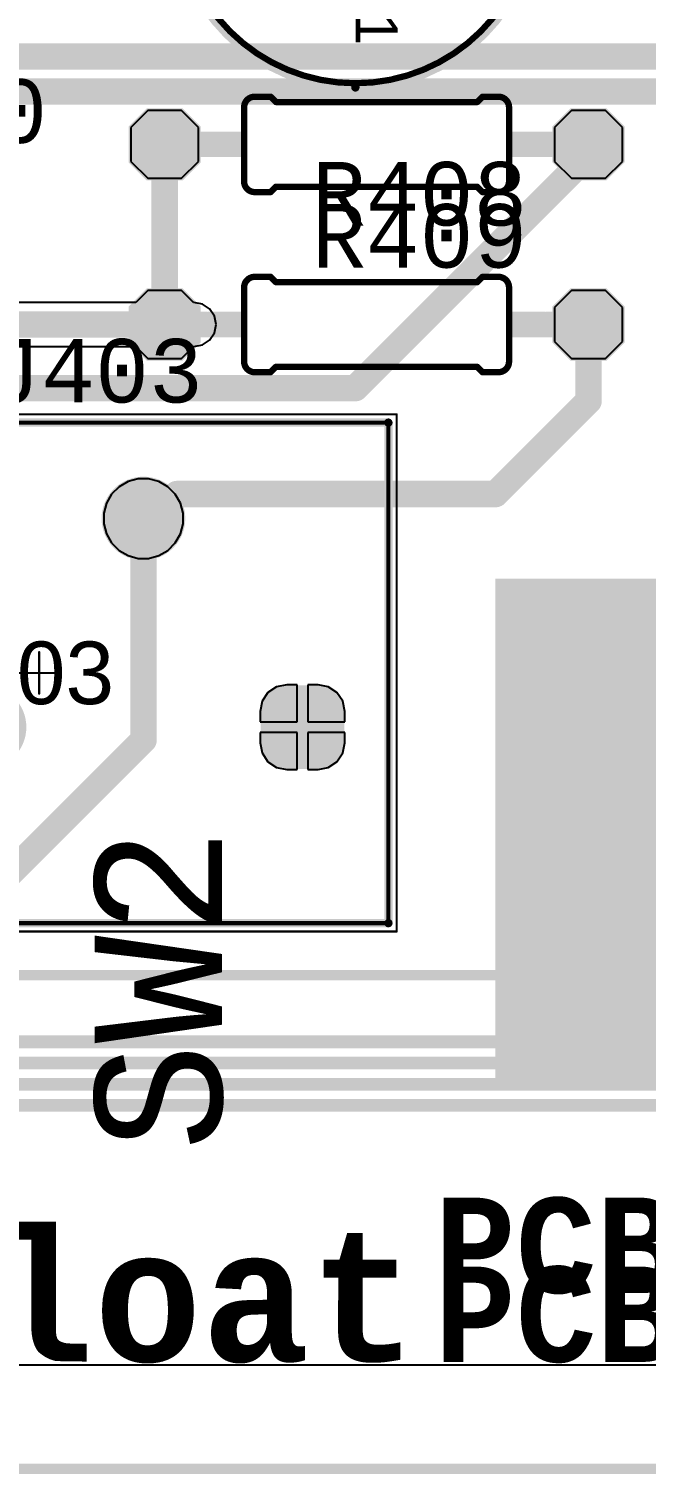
# Model space of a CAD drawing. Header units: inches. Extents: x -0.01 to 8.25, y -0.01 to 4.91.
# Drawn here: x 5.492 to 6.074, y -0.005 to 1.359 of the extents above; entities that cross this region are included whole.
import ezdxf

# ---------------------------------------------------------------- set-up
doc = ezdxf.new("R2010")
doc.units = ezdxf.units.IN
doc.header["$MEASUREMENT"] = 0
for name, color, linetype in [('Board', 6, 'Continuous'), ('Bottom Courtyard', 56, 'Continuous'), ('Bottom Layer', 5, 'Continuous'), ('Bottom Solder', 6, 'Continuous'), ('Multi-Layer', 9, 'Continuous'), ('Pad Holes', 156, 'Continuous'), ('Top 3D Body', 56, 'Continuous'), ('Top Assembly', 56, 'Continuous'), ('Top Component Center', 56, 'Continuous'), ('Top Component Outline', 56, 'Continuous'), ('Top Courtyard', 56, 'Continuous'), ('Top Designator', 56, 'Continuous'), ('Top Layer', 1, 'Continuous'), ('Top Overlay', 2, 'Continuous'), ('Top Solder', 216, 'Continuous')]:
    doc.layers.add(name, color=color, linetype=linetype)
doc.styles.add('Arial', font='', dxfattribs={"height": 0.2})
doc.styles.add('Consolas', font='', dxfattribs={"height": 0.2})
doc.styles.add('Consolas_Bold', font='', dxfattribs={"height": 0.2})
doc.styles.get('Arial').set_extended_font_data('Arial')
doc.styles.get('Consolas').set_extended_font_data('Consolas')
doc.styles.get('Consolas_Bold').set_extended_font_data('Consolas', bold=True)

# ---------------------------------------------------------------- blocks, each defined once
blk = doc.blocks.new('0207_10___C______16')
at = {"layer": 'Bottom Layer'}
for points in [[(-0.188, 0.024), (-0.212, 0.024), (-0.224, 0.012), (-0.224, -0.012), (-0.212, -0.024), (-0.188, -0.024), (-0.176, -0.012), (-0.176, 0.012)], [(0.212, 0.024), (0.188, 0.024), (0.176, 0.012), (0.176, -0.012), (0.188, -0.024), (0.212, -0.024), (0.224, -0.012), (0.224, 0.012)]]:
    blk.add_hatch(color=5, dxfattribs=at).paths.add_polyline_path(points)
at = {"layer": 'Bottom Solder'}
for points in [[(-0.183, 0.034), (-0.217, 0.034), (-0.234, 0.017), (-0.234, -0.017), (-0.217, -0.034), (-0.183, -0.034), (-0.166, -0.017), (-0.166, 0.017)], [(0.217, 0.034), (0.183, 0.034), (0.166, 0.017), (0.166, -0.017), (0.183, -0.034), (0.217, -0.034), (0.234, -0.017), (0.234, 0.017)]]:
    blk.add_hatch(color=6, dxfattribs=at).paths.add_polyline_path(points)
at = {"layer": 'Multi-Layer'}
for points in [[(-0.188, 0.024), (-0.212, 0.024), (-0.224, 0.012), (-0.224, -0.012), (-0.212, -0.024), (-0.188, -0.024), (-0.176, -0.012), (-0.176, 0.012)], [(0.212, 0.024), (0.188, 0.024), (0.176, 0.012), (0.176, -0.012), (0.188, -0.024), (0.212, -0.024), (0.224, -0.012), (0.224, 0.012)]]:
    blk.add_hatch(color=9, dxfattribs=at).paths.add_polyline_path(points)
at = {"layer": 'Pad Holes'}
h = blk.add_hatch(color=7, dxfattribs=at)
edge = h.paths.add_edge_path()
edge.add_arc((-0.2, 0), 0.016, 0, 360)
h = blk.add_hatch(color=7, dxfattribs=at)
edge = h.paths.add_edge_path()
edge.add_arc((0.2, 0), 0.016, 0, 360)
at = {"layer": 'Top Layer'}
for points in [[(-0.188, 0.024), (-0.212, 0.024), (-0.224, 0.012), (-0.224, -0.012), (-0.212, -0.024), (-0.188, -0.024), (-0.176, -0.012), (-0.176, 0.012)], [(0.212, 0.024), (0.188, 0.024), (0.176, 0.012), (0.176, -0.012), (0.188, -0.024), (0.212, -0.024), (0.224, -0.012), (0.224, 0.012)]]:
    blk.add_hatch(color=1, dxfattribs=at).paths.add_polyline_path(points)
at = {"layer": 'Top Overlay'}
for points in [[(-0.159, -0.012), (-0.125, -0.012), (-0.125, 0.012), (-0.159, 0.012)], [(0.125, -0.012), (0.159, -0.012), (0.159, 0.012), (0.125, 0.012)]]:
    blk.add_hatch(color=2, dxfattribs=at).paths.add_polyline_path(points)
at = {"layer": 'Top Solder'}
for points in [[(-0.183, 0.034), (-0.217, 0.034), (-0.234, 0.017), (-0.234, -0.017), (-0.217, -0.034), (-0.183, -0.034), (-0.166, -0.017), (-0.166, 0.017)], [(0.217, 0.034), (0.183, 0.034), (0.166, 0.017), (0.166, -0.017), (0.183, -0.034), (0.217, -0.034), (0.234, -0.017), (0.234, 0.017)]]:
    blk.add_hatch(color=216, dxfattribs=at).paths.add_polyline_path(points)
at = {"layer": 'Bottom Courtyard'}
for points in [[(-0.16, 0, 0.024, 0.024, 0), (-0.2, 0, 0.024, 0.024, 0)], [(0.2, 0, 0.024, 0.024, 0), (0.16, 0, 0.024, 0.024, 0)]]:
    blk.add_lwpolyline(points, format="xyseb", dxfattribs=at)
for points in [[(-0.206, 0, 0.012, 0.012, 1), (-0.194, 0, 0.012, 0.012, 1)], [(-0.166, 0, 0.012, 0.012, 1), (-0.154, 0, 0.012, 0.012, 1)], [(0.154, 0, 0.012, 0.012, 1), (0.166, 0, 0.012, 0.012, 1)], [(0.194, 0, 0.012, 0.012, 1), (0.206, 0, 0.012, 0.012, 1)]]:
    blk.add_lwpolyline(points, format="xyseb", close=True, dxfattribs=at)
at = {"layer": 'Top Overlay'}
for points in [[(-0.125, 0.035, 0.006, 0.006, -0.414214), (-0.115, 0.045, 0.006, 0.006, 0)], [(-0.1, 0.045, 0.006, 0.006, 0), (-0.115, 0.045, 0.006, 0.006, 0)], [(-0.095, 0.04, 0.006, 0.006, 0), (-0.1, 0.045, 0.006, 0.006, 0)], [(0.095, 0.04, 0.006, 0.006, 0), (-0.095, 0.04, 0.006, 0.006, 0)], [(0.1, 0.045, 0.006, 0.006, 0), (0.095, 0.04, 0.006, 0.006, 0)], [(0.115, 0.045, 0.006, 0.006, 0), (0.1, 0.045, 0.006, 0.006, 0)], [(0.115, 0.045, 0.006, 0.006, -0.414214), (0.125, 0.035, 0.006, 0.006, 0)], [(-0.125, 0.035, 0.006, 0.006, 0), (-0.125, -0.035, 0.006, 0.006, 0)], [(0.125, 0.035, 0.006, 0.006, 0), (0.125, -0.035, 0.006, 0.006, 0)], [(-0.115, -0.045, 0.006, 0.006, -0.414214), (-0.125, -0.035, 0.006, 0.006, 0)], [(-0.095, -0.04, 0.006, 0.006, 0), (-0.1, -0.045, 0.006, 0.006, 0)], [(0.095, -0.04, 0.006, 0.006, 0), (-0.095, -0.04, 0.006, 0.006, 0)], [(0.1, -0.045, 0.006, 0.006, 0), (0.095, -0.04, 0.006, 0.006, 0)], [(0.125, -0.035, 0.006, 0.006, -0.414214), (0.115, -0.045, 0.006, 0.006, 0)], [(-0.1, -0.045, 0.006, 0.006, 0), (-0.115, -0.045, 0.006, 0.006, 0)], [(0.115, -0.045, 0.006, 0.006, 0), (0.1, -0.045, 0.006, 0.006, 0)]]:
    blk.add_lwpolyline(points, format="xyseb", dxfattribs=at)
for points in [[(-0.1165, 0.045, 0.003, 0.003, 1), (-0.1135, 0.045, 0.003, 0.003, 1)], [(-0.1165, 0.045, 0.003, 0.003, 1), (-0.1135, 0.045, 0.003, 0.003, 1)], [(-0.1015, 0.045, 0.003, 0.003, 1), (-0.0985, 0.045, 0.003, 0.003, 1)], [(-0.1015, 0.045, 0.003, 0.003, 1), (-0.0985, 0.045, 0.003, 0.003, 1)], [(-0.0965, 0.04, 0.003, 0.003, 1), (-0.0935, 0.04, 0.003, 0.003, 1)], [(-0.0965, 0.04, 0.003, 0.003, 1), (-0.0935, 0.04, 0.003, 0.003, 1)], [(0.0935, 0.04, 0.003, 0.003, 1), (0.0965, 0.04, 0.003, 0.003, 1)], [(0.0935, 0.04, 0.003, 0.003, 1), (0.0965, 0.04, 0.003, 0.003, 1)], [(0.0985, 0.045, 0.003, 0.003, 1), (0.1015, 0.045, 0.003, 0.003, 1)], [(0.0985, 0.045, 0.003, 0.003, 1), (0.1015, 0.045, 0.003, 0.003, 1)], [(0.1135, 0.045, 0.003, 0.003, 1), (0.1165, 0.045, 0.003, 0.003, 1)], [(0.1135, 0.045, 0.003, 0.003, 1), (0.1165, 0.045, 0.003, 0.003, 1)], [(-0.1265, 0.035, 0.003, 0.003, 1), (-0.1235, 0.035, 0.003, 0.003, 1)], [(-0.1265, 0.035, 0.003, 0.003, 1), (-0.1235, 0.035, 0.003, 0.003, 1)], [(0.1235, 0.035, 0.003, 0.003, 1), (0.1265, 0.035, 0.003, 0.003, 1)], [(0.1235, 0.035, 0.003, 0.003, 1), (0.1265, 0.035, 0.003, 0.003, 1)], [(-0.1265, -0.035, 0.003, 0.003, 1), (-0.1235, -0.035, 0.003, 0.003, 1)], [(-0.1265, -0.035, 0.003, 0.003, 1), (-0.1235, -0.035, 0.003, 0.003, 1)], [(-0.0965, -0.04, 0.003, 0.003, 1), (-0.0935, -0.04, 0.003, 0.003, 1)], [(-0.0965, -0.04, 0.003, 0.003, 1), (-0.0935, -0.04, 0.003, 0.003, 1)], [(0.0935, -0.04, 0.003, 0.003, 1), (0.0965, -0.04, 0.003, 0.003, 1)], [(0.0935, -0.04, 0.003, 0.003, 1), (0.0965, -0.04, 0.003, 0.003, 1)], [(0.1235, -0.035, 0.003, 0.003, 1), (0.1265, -0.035, 0.003, 0.003, 1)], [(0.1235, -0.035, 0.003, 0.003, 1), (0.1265, -0.035, 0.003, 0.003, 1)], [(-0.1165, -0.045, 0.003, 0.003, 1), (-0.1135, -0.045, 0.003, 0.003, 1)], [(-0.1165, -0.045, 0.003, 0.003, 1), (-0.1135, -0.045, 0.003, 0.003, 1)], [(-0.1015, -0.045, 0.003, 0.003, 1), (-0.0985, -0.045, 0.003, 0.003, 1)], [(-0.1015, -0.045, 0.003, 0.003, 1), (-0.0985, -0.045, 0.003, 0.003, 1)], [(0.0985, -0.045, 0.003, 0.003, 1), (0.1015, -0.045, 0.003, 0.003, 1)], [(0.0985, -0.045, 0.003, 0.003, 1), (0.1015, -0.045, 0.003, 0.003, 1)], [(0.1135, -0.045, 0.003, 0.003, 1), (0.1165, -0.045, 0.003, 0.003, 1)], [(0.1135, -0.045, 0.003, 0.003, 1), (0.1165, -0.045, 0.003, 0.003, 1)]]:
    blk.add_lwpolyline(points, format="xyseb", close=True, dxfattribs=at)
blk = doc.blocks.new('0207_10___C______17')
at = {"layer": 'Bottom Layer'}
for points in [[(-0.188, 0.024), (-0.212, 0.024), (-0.224, 0.012), (-0.224, -0.012), (-0.212, -0.024), (-0.188, -0.024), (-0.176, -0.012), (-0.176, 0.012)], [(0.212, 0.024), (0.188, 0.024), (0.176, 0.012), (0.176, -0.012), (0.188, -0.024), (0.212, -0.024), (0.224, -0.012), (0.224, 0.012)]]:
    blk.add_hatch(color=5, dxfattribs=at).paths.add_polyline_path(points)
at = {"layer": 'Bottom Solder'}
for points in [[(-0.183, 0.034), (-0.217, 0.034), (-0.234, 0.017), (-0.234, -0.017), (-0.217, -0.034), (-0.183, -0.034), (-0.166, -0.017), (-0.166, 0.017)], [(0.217, 0.034), (0.183, 0.034), (0.166, 0.017), (0.166, -0.017), (0.183, -0.034), (0.217, -0.034), (0.234, -0.017), (0.234, 0.017)]]:
    blk.add_hatch(color=6, dxfattribs=at).paths.add_polyline_path(points)
at = {"layer": 'Multi-Layer'}
for points in [[(-0.188, 0.024), (-0.212, 0.024), (-0.224, 0.012), (-0.224, -0.012), (-0.212, -0.024), (-0.188, -0.024), (-0.176, -0.012), (-0.176, 0.012)], [(0.212, 0.024), (0.188, 0.024), (0.176, 0.012), (0.176, -0.012), (0.188, -0.024), (0.212, -0.024), (0.224, -0.012), (0.224, 0.012)]]:
    blk.add_hatch(color=9, dxfattribs=at).paths.add_polyline_path(points)
at = {"layer": 'Pad Holes'}
h = blk.add_hatch(color=7, dxfattribs=at)
edge = h.paths.add_edge_path()
edge.add_arc((-0.2, 0), 0.016, 0, 360)
h = blk.add_hatch(color=7, dxfattribs=at)
edge = h.paths.add_edge_path()
edge.add_arc((0.2, 0), 0.016, 0, 360)
at = {"layer": 'Top Layer'}
for points in [[(-0.188, 0.024), (-0.212, 0.024), (-0.224, 0.012), (-0.224, -0.012), (-0.212, -0.024), (-0.188, -0.024), (-0.176, -0.012), (-0.176, 0.012)], [(0.212, 0.024), (0.188, 0.024), (0.176, 0.012), (0.176, -0.012), (0.188, -0.024), (0.212, -0.024), (0.224, -0.012), (0.224, 0.012)]]:
    blk.add_hatch(color=1, dxfattribs=at).paths.add_polyline_path(points)
at = {"layer": 'Top Overlay'}
for points in [[(-0.159005, -0.012), (-0.125005, -0.012), (-0.125005, 0.012), (-0.159005, 0.012)], [(0.124995, -0.012), (0.158995, -0.012), (0.158995, 0.012), (0.124995, 0.012)]]:
    blk.add_hatch(color=2, dxfattribs=at).paths.add_polyline_path(points)
at = {"layer": 'Top Solder'}
for points in [[(-0.183, 0.034), (-0.217, 0.034), (-0.234, 0.017), (-0.234, -0.017), (-0.217, -0.034), (-0.183, -0.034), (-0.166, -0.017), (-0.166, 0.017)], [(0.217, 0.034), (0.183, 0.034), (0.166, 0.017), (0.166, -0.017), (0.183, -0.034), (0.217, -0.034), (0.234, -0.017), (0.234, 0.017)]]:
    blk.add_hatch(color=216, dxfattribs=at).paths.add_polyline_path(points)
at = {"layer": 'Bottom Courtyard'}
for points in [[(-0.16, 0, 0.024, 0.024, 0), (-0.2, 0, 0.024, 0.024, 0)], [(0.2, 0, 0.024, 0.024, 0), (0.16, 0, 0.024, 0.024, 0)]]:
    blk.add_lwpolyline(points, format="xyseb", dxfattribs=at)
for points in [[(-0.206, 0, 0.012, 0.012, 1), (-0.194, 0, 0.012, 0.012, 1)], [(-0.166, 0, 0.012, 0.012, 1), (-0.154, 0, 0.012, 0.012, 1)], [(0.154, 0, 0.012, 0.012, 1), (0.166, 0, 0.012, 0.012, 1)], [(0.194, 0, 0.012, 0.012, 1), (0.206, 0, 0.012, 0.012, 1)]]:
    blk.add_lwpolyline(points, format="xyseb", close=True, dxfattribs=at)
at = {"layer": 'Top Overlay'}
for points in [[(-0.125, 0.035, 0.006, 0.006, -0.41421356), (-0.115, 0.045, 0.006, 0.006, 0)], [(-0.1, 0.045, 0.006, 0.006, 0), (-0.115, 0.045, 0.006, 0.006, 0)], [(-0.095, 0.04, 0.006, 0.006, 0), (-0.1, 0.045, 0.006, 0.006, 0)], [(0.095, 0.04, 0.006, 0.006, 0), (-0.095, 0.04, 0.006, 0.006, 0)], [(0.1, 0.045, 0.006, 0.006, 0), (0.095, 0.04, 0.006, 0.006, 0)], [(0.115, 0.045, 0.006, 0.006, 0), (0.1, 0.045, 0.006, 0.006, 0)], [(0.115, 0.045, 0.006, 0.006, -0.41421356), (0.125, 0.035, 0.006, 0.006, 0)], [(-0.125, 0.035, 0.006, 0.006, 0), (-0.125, -0.035, 0.006, 0.006, 0)], [(0.125, 0.035, 0.006, 0.006, 0), (0.125, -0.035, 0.006, 0.006, 0)], [(-0.115, -0.045, 0.006, 0.006, -0.41421356), (-0.125, -0.035, 0.006, 0.006, 0)], [(-0.095, -0.04, 0.006, 0.006, 0), (-0.1, -0.045, 0.006, 0.006, 0)], [(0.095, -0.04, 0.006, 0.006, 0), (-0.095, -0.04, 0.006, 0.006, 0)], [(0.1, -0.045, 0.006, 0.006, 0), (0.095, -0.04, 0.006, 0.006, 0)], [(0.125, -0.035, 0.006, 0.006, -0.41421356), (0.115, -0.045, 0.006, 0.006, 0)], [(-0.1, -0.045, 0.006, 0.006, 0), (-0.115, -0.045, 0.006, 0.006, 0)], [(0.115, -0.045, 0.006, 0.006, 0), (0.1, -0.045, 0.006, 0.006, 0)]]:
    blk.add_lwpolyline(points, format="xyseb", dxfattribs=at)
for points in [[(-0.1165, 0.045, 0.003, 0.003, 1), (-0.1135, 0.045, 0.003, 0.003, 1)], [(-0.1165, 0.045, 0.003, 0.003, 1), (-0.1135, 0.045, 0.003, 0.003, 1)], [(-0.1015, 0.045, 0.003, 0.003, 1), (-0.0985, 0.045, 0.003, 0.003, 1)], [(-0.1015, 0.045, 0.003, 0.003, 1), (-0.0985, 0.045, 0.003, 0.003, 1)], [(-0.0965, 0.04, 0.003, 0.003, 1), (-0.0935, 0.04, 0.003, 0.003, 1)], [(-0.0965, 0.04, 0.003, 0.003, 1), (-0.0935, 0.04, 0.003, 0.003, 1)], [(0.0935, 0.04, 0.003, 0.003, 1), (0.0965, 0.04, 0.003, 0.003, 1)], [(0.0935, 0.04, 0.003, 0.003, 1), (0.0965, 0.04, 0.003, 0.003, 1)], [(0.0985, 0.045, 0.003, 0.003, 1), (0.1015, 0.045, 0.003, 0.003, 1)], [(0.0985, 0.045, 0.003, 0.003, 1), (0.1015, 0.045, 0.003, 0.003, 1)], [(0.1135, 0.045, 0.003, 0.003, 1), (0.1165, 0.045, 0.003, 0.003, 1)], [(0.1135, 0.045, 0.003, 0.003, 1), (0.1165, 0.045, 0.003, 0.003, 1)], [(-0.1265, 0.035, 0.003, 0.003, 1), (-0.1235, 0.035, 0.003, 0.003, 1)], [(-0.1265, 0.035, 0.003, 0.003, 1), (-0.1235, 0.035, 0.003, 0.003, 1)], [(0.1235, 0.035, 0.003, 0.003, 1), (0.1265, 0.035, 0.003, 0.003, 1)], [(0.1235, 0.035, 0.003, 0.003, 1), (0.1265, 0.035, 0.003, 0.003, 1)], [(-0.1265, -0.035, 0.003, 0.003, 1), (-0.1235, -0.035, 0.003, 0.003, 1)], [(-0.1265, -0.035, 0.003, 0.003, 1), (-0.1235, -0.035, 0.003, 0.003, 1)], [(-0.0965, -0.04, 0.003, 0.003, 1), (-0.0935, -0.04, 0.003, 0.003, 1)], [(-0.0965, -0.04, 0.003, 0.003, 1), (-0.0935, -0.04, 0.003, 0.003, 1)], [(0.0935, -0.04, 0.003, 0.003, 1), (0.0965, -0.04, 0.003, 0.003, 1)], [(0.0935, -0.04, 0.003, 0.003, 1), (0.0965, -0.04, 0.003, 0.003, 1)], [(0.1235, -0.035, 0.003, 0.003, 1), (0.1265, -0.035, 0.003, 0.003, 1)], [(0.1235, -0.035, 0.003, 0.003, 1), (0.1265, -0.035, 0.003, 0.003, 1)], [(-0.1165, -0.045, 0.003, 0.003, 1), (-0.1135, -0.045, 0.003, 0.003, 1)], [(-0.1165, -0.045, 0.003, 0.003, 1), (-0.1135, -0.045, 0.003, 0.003, 1)], [(-0.1015, -0.045, 0.003, 0.003, 1), (-0.0985, -0.045, 0.003, 0.003, 1)], [(-0.1015, -0.045, 0.003, 0.003, 1), (-0.0985, -0.045, 0.003, 0.003, 1)], [(0.0985, -0.045, 0.003, 0.003, 1), (0.1015, -0.045, 0.003, 0.003, 1)], [(0.0985, -0.045, 0.003, 0.003, 1), (0.1015, -0.045, 0.003, 0.003, 1)], [(0.1135, -0.045, 0.003, 0.003, 1), (0.1165, -0.045, 0.003, 0.003, 1)], [(0.1135, -0.045, 0.003, 0.003, 1), (0.1165, -0.045, 0.003, 0.003, 1)]]:
    blk.add_lwpolyline(points, format="xyseb", close=True, dxfattribs=at)
blk = doc.blocks.new('691412320004_18')
at = {"layer": 'Bottom Layer'}
h = blk.add_hatch(color=5, dxfattribs=at)
edge = h.paths.add_edge_path()
edge.add_arc((-0.2016, 0.1457), 0.0295, 0, 360)
h = blk.add_hatch(color=5, dxfattribs=at)
edge = h.paths.add_edge_path()
edge.add_arc((0.0984, 0.1457), 0.0295, 0, 360)
h = blk.add_hatch(color=5, dxfattribs=at)
edge = h.paths.add_edge_path()
edge.add_arc((-0.0516, -0.0512), 0.0295, 0, 360)
h = blk.add_hatch(color=5, dxfattribs=at)
edge = h.paths.add_edge_path()
edge.add_arc((0.2337, -0.0364), 0.0148, 90, 180)
edge.add_line((0.2189, -0.0364), (0.2189, -0.0659))
edge.add_arc((0.2337, -0.0659), 0.0148, 180, 270)
edge.add_line((0.2337, -0.0807), (0.2632, -0.0807))
edge.add_arc((0.2632, -0.0659), 0.0148, 270, 360)
edge.add_line((0.278, -0.0659), (0.278, -0.0364))
edge.add_arc((0.2632, -0.0364), 0.0148, 0, 90)
edge.add_line((0.2632, -0.0217), (0.2337, -0.0217))
at = {"layer": 'Bottom Solder'}
h = blk.add_hatch(color=6, dxfattribs=at)
edge = h.paths.add_edge_path()
edge.add_arc((-0.2016, 0.1457), 0.0395, 0, 360)
h = blk.add_hatch(color=6, dxfattribs=at)
edge = h.paths.add_edge_path()
edge.add_arc((0.0984, 0.1457), 0.0395, 0, 360)
h = blk.add_hatch(color=6, dxfattribs=at)
edge = h.paths.add_edge_path()
edge.add_arc((-0.0516, -0.0512), 0.0395, 0, 360)
h = blk.add_hatch(color=6, dxfattribs=at)
edge = h.paths.add_edge_path()
edge.add_arc((0.2337, -0.0364), 0.0248, 90, 180)
edge.add_line((0.2089, -0.0364), (0.2089, -0.0659))
edge.add_arc((0.2337, -0.0659), 0.0248, 180, 270)
edge.add_line((0.2337, -0.0907), (0.2632, -0.0907))
edge.add_arc((0.2632, -0.0659), 0.0248, 270, 360)
edge.add_line((0.288, -0.0659), (0.288, -0.0364))
edge.add_arc((0.2632, -0.0364), 0.0248, 0, 90)
edge.add_line((0.2632, -0.0117), (0.2337, -0.0117))
at = {"layer": 'Multi-Layer'}
h = blk.add_hatch(color=9, dxfattribs=at)
edge = h.paths.add_edge_path()
edge.add_arc((-0.2016, 0.1457), 0.0295, 0, 360)
h = blk.add_hatch(color=9, dxfattribs=at)
edge = h.paths.add_edge_path()
edge.add_arc((0.0984, 0.1457), 0.0295, 0, 360)
h = blk.add_hatch(color=9, dxfattribs=at)
edge = h.paths.add_edge_path()
edge.add_arc((-0.0516, -0.0512), 0.0295, 0, 360)
h = blk.add_hatch(color=9, dxfattribs=at)
edge = h.paths.add_edge_path()
edge.add_arc((0.2337, -0.0364), 0.0148, 90, 180)
edge.add_line((0.2189, -0.0364), (0.2189, -0.0659))
edge.add_arc((0.2337, -0.0659), 0.0148, 180, 270)
edge.add_line((0.2337, -0.0807), (0.2632, -0.0807))
edge.add_arc((0.2632, -0.0659), 0.0148, 270, 360)
edge.add_line((0.278, -0.0659), (0.278, -0.0364))
edge.add_arc((0.2632, -0.0364), 0.0148, 0, 90)
edge.add_line((0.2632, -0.0217), (0.2337, -0.0217))
at = {"layer": 'Pad Holes'}
h = blk.add_hatch(color=7, dxfattribs=at)
edge = h.paths.add_edge_path()
edge.add_arc((-0.2016, 0.1457), 0.0197, 0, 360)
h = blk.add_hatch(color=7, dxfattribs=at)
edge = h.paths.add_edge_path()
edge.add_arc((0.0984, 0.1457), 0.0197, 0, 360)
h = blk.add_hatch(color=7, dxfattribs=at)
edge = h.paths.add_edge_path()
edge.add_arc((-0.0516, -0.0512), 0.0197, 0, 360)
h = blk.add_hatch(color=7, dxfattribs=at)
edge = h.paths.add_edge_path()
edge.add_arc((0.2484, -0.0512), 0.0197, 0, 360)
at = {"layer": 'Top Layer'}
h = blk.add_hatch(color=1, dxfattribs=at)
edge = h.paths.add_edge_path()
edge.add_arc((-0.2016, 0.1457), 0.0295, 0, 360)
h = blk.add_hatch(color=1, dxfattribs=at)
edge = h.paths.add_edge_path()
edge.add_arc((0.0984, 0.1457), 0.0295, 0, 360)
h = blk.add_hatch(color=1, dxfattribs=at)
edge = h.paths.add_edge_path()
edge.add_arc((-0.0516, -0.0512), 0.0295, 0, 360)
h = blk.add_hatch(color=1, dxfattribs=at)
edge = h.paths.add_edge_path()
edge.add_arc((0.2337, -0.0364), 0.0148, 90, 180)
edge.add_line((0.2189, -0.0364), (0.2189, -0.0659))
edge.add_arc((0.2337, -0.0659), 0.0148, 180, 270)
edge.add_line((0.2337, -0.0807), (0.2632, -0.0807))
edge.add_arc((0.2632, -0.0659), 0.0148, 270, 360)
edge.add_line((0.278, -0.0659), (0.278, -0.0364))
edge.add_arc((0.2632, -0.0364), 0.0148, 0, 90)
edge.add_line((0.2632, -0.0217), (0.2337, -0.0217))
at = {"layer": 'Top Solder'}
h = blk.add_hatch(color=216, dxfattribs=at)
edge = h.paths.add_edge_path()
edge.add_arc((-0.2016, 0.1457), 0.0395, 0, 360)
h = blk.add_hatch(color=216, dxfattribs=at)
edge = h.paths.add_edge_path()
edge.add_arc((0.0984, 0.1457), 0.0395, 0, 360)
h = blk.add_hatch(color=216, dxfattribs=at)
edge = h.paths.add_edge_path()
edge.add_arc((-0.0516, -0.0512), 0.0395, 0, 360)
h = blk.add_hatch(color=216, dxfattribs=at)
edge = h.paths.add_edge_path()
edge.add_arc((0.2337, -0.0364), 0.0248, 90, 180)
edge.add_line((0.2089, -0.0364), (0.2089, -0.0659))
edge.add_arc((0.2337, -0.0659), 0.0248, 180, 270)
edge.add_line((0.2337, -0.0907), (0.2632, -0.0907))
edge.add_arc((0.2632, -0.0659), 0.0248, 270, 360)
edge.add_line((0.288, -0.0659), (0.288, -0.0364))
edge.add_arc((0.2632, -0.0364), 0.0248, 0, 90)
edge.add_line((0.2632, -0.0117), (0.2337, -0.0117))
at = {"layer": 'Top 3D Body'}
for points in [[(-0.3295, 0.2362, 0.00394, 0.00394, 0), (0.3295, 0.2362, 0.00394, 0.00394, 0)], [(-0.3295, -0.2362, 0.00394, 0.00394, 0), (-0.3295, 0.2362, 0.00394, 0.00394, 0)], [(0.3295, -0.2362, 0.00394, 0.00394, 0), (0.3295, 0.2362, 0.00394, 0.00394, 0)], [(-0.3295, -0.2362, 0.00394, 0.00394, 0), (0.3295, -0.2362, 0.00394, 0.00394, 0)]]:
    blk.add_lwpolyline(points, format="xyseb", dxfattribs=at)
for points in [[(-0.3305, 0.2362, 0.00197, 0.00197, 1), (-0.3285, 0.2362, 0.00197, 0.00197, 1)], [(-0.3305, 0.2362, 0.00197, 0.00197, 1), (-0.3285, 0.2362, 0.00197, 0.00197, 1)], [(0.3285, 0.2362, 0.00197, 0.00197, 1), (0.3305, 0.2362, 0.00197, 0.00197, 1)], [(0.3285, 0.2362, 0.00197, 0.00197, 1), (0.3305, 0.2362, 0.00197, 0.00197, 1)], [(-0.3305, -0.2362, 0.00197, 0.00197, 1), (-0.3285, -0.2362, 0.00197, 0.00197, 1)], [(-0.3305, -0.2362, 0.00197, 0.00197, 1), (-0.3285, -0.2362, 0.00197, 0.00197, 1)], [(0.3285, -0.2362, 0.00197, 0.00197, 1), (0.3305, -0.2362, 0.00197, 0.00197, 1)], [(0.3285, -0.2362, 0.00197, 0.00197, 1), (0.3305, -0.2362, 0.00197, 0.00197, 1)]]:
    blk.add_lwpolyline(points, format="xyseb", close=True, dxfattribs=at)
at = {"layer": 'Top Component Center'}
for points in [[(0, -0.0197, 0.00197, 0.00197, 0), (0, 0.0197, 0.00197, 0.00197, 0)], [(-0.0197, 0, 0.00197, 0.00197, 0), (0.0197, 0, 0.00197, 0.00197, 0)]]:
    blk.add_lwpolyline(points, format="xyseb", dxfattribs=at)
for points in [[(-0.0005, 0.0197, 0.000984, 0.000984, 1), (0.0005, 0.0197, 0.000984, 0.000984, 1)], [(-0.0202, 0, 0.000984, 0.000984, 1), (-0.0192, 0, 0.000984, 0.000984, 1)], [(0.0192, 0, 0.000984, 0.000984, 1), (0.0202, 0, 0.000984, 0.000984, 1)], [(-0.0005, -0.0197, 0.000984, 0.000984, 1), (0.0005, -0.0197, 0.000984, 0.000984, 1)]]:
    blk.add_lwpolyline(points, format="xyseb", close=True, dxfattribs=at)
at = {"layer": 'Top Component Outline'}
for points in [[(-0.3295, -0.2362, 0.00394, 0.00394, 0), (-0.3295, 0.2362, 0.00394, 0.00394, 0)], [(-0.3295, 0.2362, 0.00394, 0.00394, 0), (0.3295, 0.2362, 0.00394, 0.00394, 0)], [(0.3295, -0.2362, 0.00394, 0.00394, 0), (0.3295, 0.2362, 0.00394, 0.00394, 0)], [(-0.3295, -0.2362, 0.00394, 0.00394, 0), (0.3295, -0.2362, 0.00394, 0.00394, 0)]]:
    blk.add_lwpolyline(points, format="xyseb", dxfattribs=at)
for points in [[(-0.3305, 0.2362, 0.00197, 0.00197, 1), (-0.3285, 0.2362, 0.00197, 0.00197, 1)], [(-0.3305, 0.2362, 0.00197, 0.00197, 1), (-0.3285, 0.2362, 0.00197, 0.00197, 1)], [(0.3285, 0.2362, 0.00197, 0.00197, 1), (0.3305, 0.2362, 0.00197, 0.00197, 1)], [(0.3285, 0.2362, 0.00197, 0.00197, 1), (0.3305, 0.2362, 0.00197, 0.00197, 1)], [(-0.3305, -0.2362, 0.00197, 0.00197, 1), (-0.3285, -0.2362, 0.00197, 0.00197, 1)], [(-0.3305, -0.2362, 0.00197, 0.00197, 1), (-0.3285, -0.2362, 0.00197, 0.00197, 1)], [(0.3285, -0.2362, 0.00197, 0.00197, 1), (0.3305, -0.2362, 0.00197, 0.00197, 1)], [(0.3285, -0.2362, 0.00197, 0.00197, 1), (0.3305, -0.2362, 0.00197, 0.00197, 1)]]:
    blk.add_lwpolyline(points, format="xyseb", close=True, dxfattribs=at)
at = {"layer": 'Top Courtyard'}
for points in [[(-0.3374, 0.2441, 0.00197, 0.00197, 0), (0.3374, 0.2441, 0.00197, 0.00197, 0)], [(-0.3374, -0.2441, 0.00197, 0.00197, 0), (-0.3374, 0.2441, 0.00197, 0.00197, 0)], [(0.3374, -0.2441, 0.00197, 0.00197, 0), (0.3374, 0.2441, 0.00197, 0.00197, 0)], [(-0.3374, -0.2441, 0.00197, 0.00197, 0), (0.3374, -0.2441, 0.00197, 0.00197, 0)]]:
    blk.add_lwpolyline(points, format="xyseb", dxfattribs=at)
for points in [[(-0.3379, 0.2441, 0.000984, 0.000984, 1), (-0.3369, 0.2441, 0.000984, 0.000984, 1)], [(-0.3379, 0.2441, 0.000984, 0.000984, 1), (-0.3369, 0.2441, 0.000984, 0.000984, 1)], [(0.3369, 0.2441, 0.000984, 0.000984, 1), (0.3379, 0.2441, 0.000984, 0.000984, 1)], [(0.3369, 0.2441, 0.000984, 0.000984, 1), (0.3379, 0.2441, 0.000984, 0.000984, 1)], [(-0.3379, -0.2441, 0.000984, 0.000984, 1), (-0.3369, -0.2441, 0.000984, 0.000984, 1)], [(-0.3379, -0.2441, 0.000984, 0.000984, 1), (-0.3369, -0.2441, 0.000984, 0.000984, 1)], [(0.3369, -0.2441, 0.000984, 0.000984, 1), (0.3379, -0.2441, 0.000984, 0.000984, 1)], [(0.3369, -0.2441, 0.000984, 0.000984, 1), (0.3379, -0.2441, 0.000984, 0.000984, 1)]]:
    blk.add_lwpolyline(points, format="xyseb", close=True, dxfattribs=at)
at = {"layer": 'Top Overlay'}
for points in [[(-0.3295, 0.2362, 0.00787, 0.00787, 0), (0.3295, 0.2362, 0.00787, 0.00787, 0)], [(-0.3295, -0.2362, 0.00787, 0.00787, 0), (-0.3295, 0.2362, 0.00787, 0.00787, 0)], [(0.3295, -0.2362, 0.00787, 0.00787, 0), (0.3295, 0.2362, 0.00787, 0.00787, 0)], [(-0.3295, -0.2362, 0.00787, 0.00787, 0), (0.3295, -0.2362, 0.00787, 0.00787, 0)]]:
    blk.add_lwpolyline(points, format="xyseb", dxfattribs=at)
for points in [[(-0.3315, 0.2362, 0.00394, 0.00394, 1), (-0.3276, 0.2362, 0.00394, 0.00394, 1)], [(-0.3315, 0.2362, 0.00394, 0.00394, 1), (-0.3276, 0.2362, 0.00394, 0.00394, 1)], [(0.3276, 0.2362, 0.00394, 0.00394, 1), (0.3315, 0.2362, 0.00394, 0.00394, 1)], [(0.3276, 0.2362, 0.00394, 0.00394, 1), (0.3315, 0.2362, 0.00394, 0.00394, 1)], [(-0.3315, -0.2362, 0.00394, 0.00394, 1), (-0.3276, -0.2362, 0.00394, 0.00394, 1)], [(-0.3315, -0.2362, 0.00394, 0.00394, 1), (-0.3276, -0.2362, 0.00394, 0.00394, 1)], [(0.3276, -0.2362, 0.00394, 0.00394, 1), (0.3315, -0.2362, 0.00394, 0.00394, 1)], [(0.3276, -0.2362, 0.00394, 0.00394, 1), (0.3315, -0.2362, 0.00394, 0.00394, 1)]]:
    blk.add_lwpolyline(points, format="xyseb", close=True, dxfattribs=at)
at = {"layer": 'Top Designator', "style": 'Arial'}
blk.add_text('J403', height=0.05906, rotation=360, dxfattribs=at).set_placement((-0.1082, -0.0295))
blk = doc.blocks.new('FP_RAD_TH_D_8_0_5_L_11_5_MFG_31')
at = {"layer": 'Bottom Layer'}
blk.add_hatch(color=5, dxfattribs=at).paths.add_polyline_path([(-0.0945, 0.0256), (-0.0433, 0.0256), (-0.0433, -0.0256), (-0.0945, -0.0256)])
h = blk.add_hatch(color=5, dxfattribs=at)
edge = h.paths.add_edge_path()
edge.add_arc((0.0689, 0), 0.0256, 0, 360)
at = {"layer": 'Bottom Solder'}
blk.add_hatch(color=6, dxfattribs=at).paths.add_polyline_path([(-0.0945, 0.0256), (-0.0433, 0.0256), (-0.0433, -0.0256), (-0.0945, -0.0256)])
h = blk.add_hatch(color=6, dxfattribs=at)
edge = h.paths.add_edge_path()
edge.add_arc((0.0689, 0), 0.0256, 0, 360)
at = {"layer": 'Multi-Layer'}
blk.add_hatch(color=9, dxfattribs=at).paths.add_polyline_path([(-0.0945, 0.0256), (-0.0433, 0.0256), (-0.0433, -0.0256), (-0.0945, -0.0256)])
h = blk.add_hatch(color=9, dxfattribs=at)
edge = h.paths.add_edge_path()
edge.add_arc((0.0689, 0), 0.0256, 0, 360)
at = {"layer": 'Pad Holes'}
h = blk.add_hatch(color=7, dxfattribs=at)
edge = h.paths.add_edge_path()
edge.add_arc((-0.0689, 0), 0.0157, 0, 360)
h = blk.add_hatch(color=7, dxfattribs=at)
edge = h.paths.add_edge_path()
edge.add_arc((0.0689, 0), 0.0157, 0, 360)
at = {"layer": 'Top Layer'}
blk.add_hatch(color=1, dxfattribs=at).paths.add_polyline_path([(-0.0945, 0.0256), (-0.0433, 0.0256), (-0.0433, -0.0256), (-0.0945, -0.0256)])
h = blk.add_hatch(color=1, dxfattribs=at)
edge = h.paths.add_edge_path()
edge.add_arc((0.0689, 0), 0.0256, 0, 360)
at = {"layer": 'Top Solder'}
blk.add_hatch(color=216, dxfattribs=at).paths.add_polyline_path([(-0.0945, 0.0256), (-0.0433, 0.0256), (-0.0433, -0.0256), (-0.0945, -0.0256)])
h = blk.add_hatch(color=216, dxfattribs=at)
edge = h.paths.add_edge_path()
edge.add_arc((0.0689, 0), 0.0256, 0, 360)
at = {"layer": 'Top 3D Body'}
for points in [[(0.1673, 0, 0.00591, 0.00591, 1), (-0.1673, 0, 0.00591, 0.00591, 1)], [(-0.1688, 0, 0.00295, 0.00295, 1), (-0.1658, 0, 0.00295, 0.00295, 1)], [(0.1658, 0, 0.00295, 0.00295, 1), (0.1688, 0, 0.00295, 0.00295, 1)]]:
    blk.add_lwpolyline(points, format="xyseb", close=True, dxfattribs=at)
at = {"layer": 'Top Component Center'}
for points in [[(0, -0.0197, 0.00394, 0.00394, 0), (0, 0.0197, 0.00394, 0.00394, 0)], [(0.0197, 0, 0.00394, 0.00394, 0), (-0.0197, 0, 0.00394, 0.00394, 0)]]:
    blk.add_lwpolyline(points, format="xyseb", dxfattribs=at)
for points in [[(-0.001, 0.0197, 0.00197, 0.00197, 1), (0.001, 0.0197, 0.00197, 0.00197, 1)], [(-0.0207, 0, 0.00197, 0.00197, 1), (-0.0187, 0, 0.00197, 0.00197, 1)], [(0.0187, 0, 0.00197, 0.00197, 1), (0.0207, 0, 0.00197, 0.00197, 1)], [(-0.001, -0.0197, 0.00197, 0.00197, 1), (0.001, -0.0197, 0.00197, 0.00197, 1)]]:
    blk.add_lwpolyline(points, format="xyseb", close=True, dxfattribs=at)
at = {"layer": 'Top Courtyard'}
for points in [[(-0.1713, 0, 0.00787, 0.00787, -1), (0.1713, 0, 0.00787, 0.00787, 0)], [(0.1713, 0, 0.00787, 0.00787, -1), (-0.1713, 0, 0.00787, 0.00787, 0)]]:
    blk.add_lwpolyline(points, format="xyseb", dxfattribs=at)
for points in [[(-0.1732, 0, 0.00394, 0.00394, 1), (-0.1693, 0, 0.00394, 0.00394, 1)], [(-0.1732, 0, 0.00394, 0.00394, 1), (-0.1693, 0, 0.00394, 0.00394, 1)], [(0.1693, 0, 0.00394, 0.00394, 1), (0.1732, 0, 0.00394, 0.00394, 1)], [(0.1693, 0, 0.00394, 0.00394, 1), (0.1732, 0, 0.00394, 0.00394, 1)]]:
    blk.add_lwpolyline(points, format="xyseb", close=True, dxfattribs=at)
at = {"layer": 'Top Overlay'}
for points in [[(0.1673, 0, 0.00591, 0.00591, 1), (-0.1673, 0, 0.00591, 0.00591, 1)], [(-0.1407, 0.0866, 0.00394, 0.00394, 1), (-0.1368, 0.0866, 0.00394, 0.00394, 1)], [(-0.1688, 0, 0.00295, 0.00295, 1), (-0.1658, 0, 0.00295, 0.00295, 1)], [(0.1658, 0, 0.00295, 0.00295, 1), (0.1688, 0, 0.00295, 0.00295, 1)], [(-0.1407, -0.0866, 0.00394, 0.00394, 1), (-0.1368, -0.0866, 0.00394, 0.00394, 1)]]:
    blk.add_lwpolyline(points, format="xyseb", close=True, dxfattribs=at)
blk.add_lwpolyline([(-0.1388, -0.0866, 0.00787, 0.00787, 0), (-0.1388, 0.0866, 0.00787, 0.00787, 0)], format="xyseb", dxfattribs=at)
at = {"layer": 'Top Assembly', "style": 'Arial'}
blk.add_text('C101', height=0.03937, dxfattribs=at).set_placement((0, 0.0004))

msp = doc.modelspace()

# ---------------------------------------------------------------- hatches: boundary and pattern name
at = {"layer": 'Top Overlay'}
msp.add_hatch(color=2, dxfattribs=at).paths.add_polyline_path([(5.9322, 0.36), (7.38, 0.36), (7.38, 0.84), (5.9322, 0.84)])

# ---------------------------------------------------------------- linework, layer by layer
at = {"layer": 'Board'}
msp.add_lwpolyline([(1.95, 0, 0.01, 0.01, 0), (6.7, 0, 0.01, 0.01, 0)], format="xyseb", dxfattribs=at)
at = {"layer": 'Bottom Layer'}
for p, q in [((5.604, 1.282), (5.588, 1.266)), ((5.636, 1.282), (5.604, 1.282)), ((5.652, 1.266), (5.636, 1.282)), ((6.004, 1.282), (5.988, 1.266)), ((6.036, 1.282), (6.004, 1.282)), ((6.052, 1.266), (6.036, 1.282)), ((5.588, 1.266), (5.588, 1.234)), ((5.652, 1.234), (5.652, 1.266)), ((5.988, 1.266), (5.988, 1.234)), ((6.052, 1.234), (6.052, 1.266)), ((5.588, 1.234), (5.604, 1.218)), ((5.636, 1.218), (5.652, 1.234)), ((5.988, 1.234), (6.004, 1.218)), ((6.036, 1.218), (6.052, 1.234)), ((5.604, 1.218), (5.636, 1.218)), ((6.004, 1.218), (6.036, 1.218)), ((5.604, 1.112), (5.5929, 1.1009)), ((5.636, 1.112), (5.604, 1.112)), ((5.6471, 1.1009), (5.636, 1.112)), ((6.004, 1.112), (5.988, 1.096)), ((6.036, 1.112), (6.004, 1.112)), ((6.052, 1.096), (6.036, 1.112)), ((5.5929, 1.1009), (5.429, 1.1009)), ((5.6477, 1.1009), (5.6471, 1.1009)), ((5.6557, 1.0993), (5.6477, 1.1009)), ((5.6624, 1.0948), (5.6557, 1.0993)), ((5.667, 1.088), (5.6624, 1.0948)), ((5.988, 1.096), (5.988, 1.064)), ((6.052, 1.064), (6.052, 1.096)), ((5.6686, 1.08), (5.667, 1.088)), ((5.667, 1.072), (5.6686, 1.08)), ((5.6557, 1.0607), (5.6624, 1.0652)), ((5.6624, 1.0652), (5.667, 1.072)), ((5.988, 1.064), (6.004, 1.048)), ((6.036, 1.048), (6.052, 1.064)), ((5.4204, 1.0591), (5.5929, 1.0591)), ((5.5929, 1.0591), (5.604, 1.048)), ((5.636, 1.048), (5.6471, 1.0591)), ((5.6471, 1.0591), (5.6477, 1.0591)), ((5.6477, 1.0591), (5.6557, 1.0607)), ((5.604, 1.048), (5.636, 1.048)), ((6.004, 1.048), (6.036, 1.048)), ((5.5855, 0.9318), (5.577, 0.9269)), ((5.5951, 0.9344), (5.5855, 0.9318)), ((5.6049, 0.9344), (5.5951, 0.9344)), ((5.6145, 0.9318), (5.6049, 0.9344)), ((5.623, 0.9269), (5.6145, 0.9318)), ((5.57, 0.9199), (5.565, 0.9113)), ((5.577, 0.9269), (5.57, 0.9199)), ((5.63, 0.9199), (5.623, 0.9269)), ((5.635, 0.9113), (5.63, 0.9199)), ((5.565, 0.9113), (5.5625, 0.9018)), ((5.5625, 0.9018), (5.5625, 0.8919)), ((5.6375, 0.9018), (5.635, 0.9113)), ((5.6375, 0.8919), (5.6375, 0.9018)), ((5.5625, 0.8919), (5.565, 0.8824)), ((5.635, 0.8824), (5.6375, 0.8919)), ((5.565, 0.8824), (5.57, 0.8738)), ((5.57, 0.8738), (5.577, 0.8668)), ((5.623, 0.8668), (5.63, 0.8738)), ((5.63, 0.8738), (5.635, 0.8824)), ((5.577, 0.8668), (5.5855, 0.8619)), ((5.5855, 0.8619), (5.5951, 0.8593)), ((5.6049, 0.8593), (5.6145, 0.8619)), ((5.6145, 0.8619), (5.623, 0.8668)), ((5.5951, 0.8593), (5.6049, 0.8593)), ((5.7256, 0.7381), (5.7174, 0.7326)), ((5.7352, 0.74), (5.7256, 0.7381)), ((5.745, 0.74), (5.7352, 0.74)), ((5.745, 0.705), (5.745, 0.74)), ((5.7648, 0.74), (5.755, 0.74)), ((5.755, 0.74), (5.755, 0.705)), ((5.7744, 0.7381), (5.7648, 0.74)), ((5.7826, 0.7326), (5.7744, 0.7381)), ((5.7119, 0.7244), (5.71, 0.7148)), ((5.7174, 0.7326), (5.7119, 0.7244)), ((5.7881, 0.7244), (5.7826, 0.7326)), ((5.79, 0.7148), (5.7881, 0.7244)), ((5.71, 0.7148), (5.71, 0.705)), ((5.79, 0.705), (5.79, 0.7148)), ((5.71, 0.705), (5.745, 0.705)), ((5.755, 0.705), (5.79, 0.705)), ((5.745, 0.695), (5.71, 0.695)), ((5.71, 0.695), (5.71, 0.6852)), ((5.71, 0.6852), (5.7119, 0.6756)), ((5.745, 0.66), (5.745, 0.695)), ((5.79, 0.695), (5.755, 0.695)), ((5.755, 0.695), (5.755, 0.66)), ((5.7881, 0.6756), (5.79, 0.6852)), ((5.79, 0.6852), (5.79, 0.695)), ((5.7119, 0.6756), (5.7174, 0.6674)), ((5.7826, 0.6674), (5.7881, 0.6756)), ((5.7174, 0.6674), (5.7256, 0.6619)), ((5.7256, 0.6619), (5.7352, 0.66)), ((5.7352, 0.66), (5.745, 0.66)), ((5.755, 0.66), (5.7648, 0.66)), ((5.7648, 0.66), (5.7744, 0.6619)), ((5.7744, 0.6619), (5.7826, 0.6674)), ((6.4006, 0.0978), (3.105, 0.0978))]:
    msp.add_line(p, q, dxfattribs=at)
msp.add_lwpolyline([(5.4204, 1.08, 0.025, 0.025, 0), (5.6477, 1.08, 0.025, 0.025, 0)], format="xyseb", dxfattribs=at)
msp.add_lwpolyline([(5.6414, 1.08, 0.0125, 0.0125, 1), (5.6539, 1.08, 0.0125, 0.0125, 1)], format="xyseb", close=True, dxfattribs=at)
at = {"layer": 'Top Layer'}
for points in [[(5.3238, 1.333, 0.025, 0.025, 0), (6.7837, 1.333, 0.025, 0.025, 0)], [(5.25, 1.3, 0.025, 0.025, 0), (6.77, 1.3, 0.025, 0.025, 0)], [(5.62, 1.08, 0.025, 0.025, 0), (5.62, 1.25, 0.025, 0.025, 0)], [(6.0085, 1.2338, 0.025, 0.025, 0), (6.02, 1.2453, 0.025, 0.025, 0)], [(6.02, 1.2453, 0.025, 0.025, 0), (6.02, 1.2507, 0.025, 0.025, 0)], [(6.0085, 1.2285, 0.025, 0.025, 0), (6.0085, 1.2338, 0.025, 0.025, 0)], [(5.8, 1.02, 0.025, 0.025, 0), (6.0085, 1.2285, 0.025, 0.025, 0)], [(6.02, 1.0078, 0.025, 0.025, 0), (6.02, 1.08, 0.025, 0.025, 0)], [(5.4058, 1.02, 0.025, 0.025, 0), (5.8, 1.02, 0.025, 0.025, 0)], [(5.9322, 0.92, 0.025, 0.025, 0), (6.02, 1.0078, 0.025, 0.025, 0)], [(5.6085, 0.8969, 0.025, 0.025, 0), (5.6317, 0.92, 0.025, 0.025, 0)], [(5.6317, 0.92, 0.025, 0.025, 0), (5.9322, 0.92, 0.025, 0.025, 0)], [(5.6, 0.6878, 0.025, 0.025, 0), (5.6, 0.8969, 0.025, 0.025, 0)], [(5.6, 0.8969, 0.025, 0.025, 0), (5.6085, 0.8969, 0.025, 0.025, 0)], [(5.4426, 0.5304, 0.025, 0.025, 0), (5.6, 0.6878, 0.025, 0.025, 0)], [(5.253, 0.4659, 0.01, 0.01, 0), (6.239, 0.4659, 0.01, 0.01, 0)], [(5.253, 0.403, 0.012, 0.012, 0), (6.203, 0.403, 0.012, 0.012, 0)], [(5.2377, 0.383, 0.012, 0.012, 0), (6.2184, 0.383, 0.012, 0.012, 0)], [(5.2223, 0.363, 0.012, 0.012, 0), (6.2337, 0.363, 0.012, 0.012, 0)], [(5.207, 0.343, 0.012, 0.012, 0), (6.2491, 0.343, 0.012, 0.012, 0)]]:
    msp.add_lwpolyline(points, format="xyseb", dxfattribs=at)
for points in [[(5.6137, 1.25, 0.0125, 0.0125, 1), (5.6262, 1.25, 0.0125, 0.0125, 1)], [(6.0137, 1.2507, 0.0125, 0.0125, 1), (6.0263, 1.2507, 0.0125, 0.0125, 1)], [(6.0137, 1.2453, 0.0125, 0.0125, 1), (6.0263, 1.2453, 0.0125, 0.0125, 1)], [(6.0137, 1.2453, 0.0125, 0.0125, 1), (6.0263, 1.2453, 0.0125, 0.0125, 1)], [(6.0023, 1.2338, 0.0125, 0.0125, 1), (6.0148, 1.2338, 0.0125, 0.0125, 1)], [(6.0023, 1.2338, 0.0125, 0.0125, 1), (6.0148, 1.2338, 0.0125, 0.0125, 1)], [(6.0023, 1.2285, 0.0125, 0.0125, 1), (6.0148, 1.2285, 0.0125, 0.0125, 1)], [(6.0023, 1.2285, 0.0125, 0.0125, 1), (6.0148, 1.2285, 0.0125, 0.0125, 1)], [(5.6137, 1.08, 0.0125, 0.0125, 1), (5.6262, 1.08, 0.0125, 0.0125, 1)], [(6.0137, 1.08, 0.0125, 0.0125, 1), (6.0263, 1.08, 0.0125, 0.0125, 1)], [(5.7938, 1.02, 0.0125, 0.0125, 1), (5.8063, 1.02, 0.0125, 0.0125, 1)], [(5.7938, 1.02, 0.0125, 0.0125, 1), (5.8063, 1.02, 0.0125, 0.0125, 1)], [(6.0137, 1.0078, 0.0125, 0.0125, 1), (6.0263, 1.0078, 0.0125, 0.0125, 1)], [(6.0137, 1.0078, 0.0125, 0.0125, 1), (6.0263, 1.0078, 0.0125, 0.0125, 1)], [(5.6254, 0.92, 0.0125, 0.0125, 1), (5.6379, 0.92, 0.0125, 0.0125, 1)], [(5.6254, 0.92, 0.0125, 0.0125, 1), (5.6379, 0.92, 0.0125, 0.0125, 1)], [(5.926, 0.92, 0.0125, 0.0125, 1), (5.9385, 0.92, 0.0125, 0.0125, 1)], [(5.926, 0.92, 0.0125, 0.0125, 1), (5.9385, 0.92, 0.0125, 0.0125, 1)], [(5.5938, 0.8969, 0.0125, 0.0125, 1), (5.6063, 0.8969, 0.0125, 0.0125, 1)], [(5.5938, 0.8969, 0.0125, 0.0125, 1), (5.6063, 0.8969, 0.0125, 0.0125, 1)], [(5.6023, 0.8969, 0.0125, 0.0125, 1), (5.6148, 0.8969, 0.0125, 0.0125, 1)], [(5.6023, 0.8969, 0.0125, 0.0125, 1), (5.6148, 0.8969, 0.0125, 0.0125, 1)], [(5.5938, 0.6878, 0.0125, 0.0125, 1), (5.6063, 0.6878, 0.0125, 0.0125, 1)], [(5.5938, 0.6878, 0.0125, 0.0125, 1), (5.6063, 0.6878, 0.0125, 0.0125, 1)]]:
    msp.add_lwpolyline(points, format="xyseb", close=True, dxfattribs=at)

# ---------------------------------------------------------------- block references
for name, p, rotation in [('FP_RAD_TH_D_8_0_5_L_11_5_MFG_31', (5.8, 1.475), 270), ('0207_10___C______17', (5.82, 1.25), 180), ('0207_10___C______16', (5.82, 1.08), 180)]:
    msp.add_blockref(name, p, dxfattribs=dict(rotation=rotation))
msp.add_blockref('691412320004_18', (5.5016, 0.7512))

# ---------------------------------------------------------------- texts
at = {"layer": 'Top Layer', "style": 'Consolas_Bold'}
msp.add_text('PCB RevB', height=0.09, dxfattribs=at).set_placement((5.875, 0.1659))
at = {"layer": 'Top Overlay'}
for s, height, style, p in [('C400', 0.06, 'Consolas', (5.3059, 1.2514)), ('R408', 0.06, 'Consolas', (5.7589, 1.1734)), ('R409', 0.06, 'Consolas', (5.759, 1.1337)), ('J403', 0.06, 'Consolas', (5.4527, 1.0064)), ('Float', 0.12, 'Consolas_Bold', (5.35, 0.1012)), ('PCB RevB', 0.09, 'Consolas_Bold', (5.875, 0.1009))]:
    msp.add_text(s, height=height, dxfattribs=dict(at, style=style)).set_placement(p)
at = {"layer": 'Top Overlay', "style": 'Consolas'}
msp.add_text('SW2', height=0.12, rotation=90, dxfattribs=at).set_placement((5.6741, 0.3))

doc.saveas('drawing.dxf')
